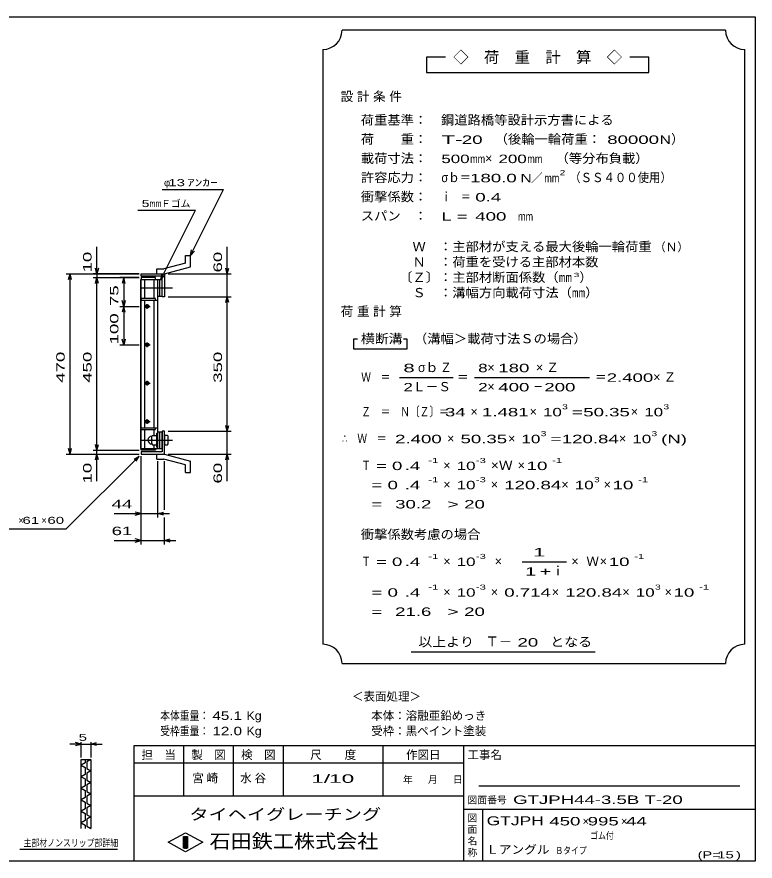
# Model space of a CAD drawing. Units: millimetres, scale not verified. Extents: x -1820 to 1731, y -1282 to 1054.
# Drawn here: x -194 to 1731, y -1146 to 1054 of the extents above; entities that cross this region are included whole.
import ezdxf
from ezdxf.enums import TextEntityAlignment as Align

# ---------------------------------------------------------------- set-up
doc = ezdxf.new("R2010")
doc.units = ezdxf.units.MM
doc.header["$LTSCALE"] = 10
doc.linetypes.add('CHAIN', pattern=[18.5, 12, -1.5, 3.5, -1.5])
for name, color, linetype, lineweight in [('0_2', 150, 'Continuous', 25), ('16', 3, 'Continuous', 25), ('19', 6, 'Continuous', 25), ('22', 4, 'Continuous', 25), ('24', 2, 'Continuous', 25), ('32', 4, 'Continuous', 25)]:
    doc.layers.add(name, color=color, linetype=linetype, lineweight=lineweight)
doc.styles.add('ベクトル', font='')
doc.styles.get('ベクトル').set_extended_font_data('ベクトル')

msp = doc.modelspace()

# ---------------------------------------------------------------- linework, layer by layer
at = {"layer": '0_2'}
for p, q in [((-1729, 1053.5), (1731, 1053.5)), ((1731, 1053.5), (1731, -1146.5)), ((1731, -846.5), (111, -846.5)), ((111, -846.5), (111, -1146.5)), ((241, -846.5), (241, -976.5)), ((371, -976.5), (371, -846.5)), ((501, -846.5), (501, -976.5)), ((761, -976.5), (761, -846.5)), ((971, -846.5), (971, -1146.5)), ((971, -891.5), (111, -891.5)), ((1691, -951.5), (1011, -951.5)), ((111, -976.5), (971, -976.5)), ((971, -1011.5), (1731, -1011.5)), ((1021, -1146.5), (1021, -1011.5)), ((201, -1097.5), (246, -1072.5)), ((246, -1072.5), (291, -1097.5)), ((246, -1122.5), (201, -1097.5)), ((241, -1082.5), (251, -1082.5)), ((241, -1112.5), (241, -1082.5)), ((241, -1082.5), (243, -1082.5)), ((243, -1082.5), (243, -1112.5)), ((245, -1112.5), (245, -1082.5)), ((245, -1082.5), (247, -1082.5)), ((291, -1097.5), (246, -1122.5)), ((247, -1082.5), (247, -1112.5)), ((249, -1112.5), (249, -1082.5)), ((249, -1082.5), (251, -1082.5)), ((251, -1082.5), (251, -1112.5)), ((251, -1082.5), (251, -1112.5)), ((251, -1112.5), (241, -1112.5)), ((243, -1112.5), (245, -1112.5)), ((247, -1112.5), (249, -1112.5)), ((1731, -1146.5), (-1729, -1146.5))]:
    msp.add_line(p, q, dxfattribs=at)
at = {"layer": '16'}
for p, q in [((168, 374), (130, 374)), ((130, 374), (130, 369.5)), ((168, 369.5), (168, 374)), ((129.3, -71.5), (129.3, 369.5)), ((129.3, 369.5), (130, 369.5)), ((130, 369.5), (168, 369.5)), ((130, -71.5), (130, 369.5)), ((130, 369.5), (174, 369.5)), ((139.5, 319.5), (139.5, 369.5)), ((164.5, 319.5), (164.5, 369.5)), ((174, -71.5), (174, 369.5)), ((174, 369.5), (179, 369.5)), ((179, 325.5), (179, 369.5)), ((179, 369.5), (185, 369.5)), ((185, 325.5), (185, 369.5)), ((130, 319.5), (130, 315)), ((168, 319.5), (130, 319.5)), ((130, 315), (174, 315)), ((139.5, -17), (139.5, 315)), ((164.5, -17), (164.5, 315)), ((168, 315), (168, 319.5)), ((174, 325.5), (179, 325.5)), ((179, 325.5), (185, 325.5)), ((138, 299), (154, 299)), ((144, 302), (148, 302)), ((144, 296), (148, 296)), ((146, 293), (146, 305)), ((138, 199), (154, 199)), ((144, 202), (148, 202)), ((146, 193), (146, 205)), ((144, 196), (148, 196)), ((138, 99), (154, 99)), ((144, 102), (148, 102)), ((144, 96), (148, 96)), ((146, 93), (146, 105)), ((144, 2), (148, 2)), ((146, -7), (146, 5)), ((130, -21.5), (130, -17)), ((130, -17), (174, -17)), ((130, -21.5), (168, -21.5)), ((138, -1), (154, -1)), ((139.5, -71.5), (139.5, -21.5)), ((144, -4), (148, -4)), ((164.5, -36.5), (164.5, -21.5)), ((168, -21.5), (168, -17)), ((160, -37.5), (158, -39.5)), ((158, -59.5), (158, -39.5)), ((160, -37.5), (169, -37.5)), ((171, -39.5), (169, -37.5)), ((171, -68), (171, -31)), ((171, -31), (174, -31)), ((174, -27.5), (179, -27.5)), ((174, -68), (174, -31)), ((179, -71.5), (179, -27.5)), ((179, -27.5), (185, -27.5)), ((185, -71.5), (185, -27.5)), ((160, -49.5), (158, -47.5)), ((160, -49.5), (158, -51.5)), ((158, -59.5), (160, -61.5)), ((160, -49.5), (169, -49.5)), ((160, -61.5), (169, -61.5)), ((164.5, -71.5), (164.5, -62.5)), ((169, -49.5), (171, -47.5)), ((171, -51.5), (169, -49.5)), ((169, -61.5), (171, -59.5)), ((129.3, -71.5), (130, -71.5)), ((130, -71.5), (168, -71.5)), ((130, -76), (130, -71.5)), ((130, -71.5), (174, -71.5)), ((168, -76), (130, -76)), ((168, -71.5), (168, -76)), ((171, -68), (174, -68)), ((174, -71.5), (179, -71.5)), ((179, -71.5), (185, -71.5))]:
    msp.add_line(p, q, dxfattribs=at)
at = {"layer": '16', "linetype": 'CHAIN'}
for p, q in [((131, 347.5), (212, 347.5)), ((131, -49.5), (212, -49.5))]:
    msp.add_line(p, q, dxfattribs=at)
at = {"layer": '16'}
for centre, radius, start, end in [((144, 299), 3, 90, 270), ((146, 299), 4, 46.6, 133.4), ((146, 299), 4, 226.6, 313.4), ((148, 299), 3, 270, 90), ((144, 199), 3, 90, 270), ((146, 199), 4, 46.6, 133.4), ((148, 199), 3, 270, 90), ((146, 199), 4, 226.6, 313.4), ((144, 99), 3, 90, 270), ((146, 99), 4, 46.6, 133.4), ((146, 99), 4, 226.6, 313.4), ((148, 99), 3, 270, 90), ((144, -1), 3, 90, 270), ((146, -1), 4, 46.6, 133.4), ((148, -1), 3, 270, 90), ((146, -1), 4, 226.6, 313.4), ((158, -49.5), 10, 90, 270)]:
    msp.add_arc(centre, radius, start, end, dxfattribs=at)
at = {"layer": '19'}
for p, q in [((245.6, 432.1), (258.6, 432.1)), ((245.6, 412.1), (245.6, 432.1)), ((258.6, 402.1), (258.6, 432.1)), ((171, 397), (189.3, 397)), ((171, 384), (171, 397)), ((245.6, 412.1), (189.3, 397)), ((191, 384), (258.6, 402.1)), ((130, 378), (130, 384)), ((130, 384), (191, 384)), ((185, 378), (130, 378)), ((171, 384), (191, 384)), ((185, 324), (185, 378)), ((191, 384), (191, 324)), ((191, 324), (185, 324)), ((191, -26), (185, -26)), ((185, -26), (185, -80)), ((191, -86), (191, -26)), ((199, -37.5), (191, -37.5)), ((191, -37.5), (191, -61.5)), ((201, -39.5), (199, -37.5)), ((201, -59.5), (201, -39.5)), ((191, -49.5), (199, -49.5)), ((191, -61.5), (199, -61.5)), ((201, -47.5), (199, -49.5)), ((199, -49.5), (201, -51.5)), ((199, -61.5), (201, -59.5)), ((130, -80), (130, -86)), ((185, -80), (130, -80)), ((130, -86), (191, -86)), ((171, -86), (191, -86)), ((171, -99), (171, -86)), ((191, -86), (258.6, -104.1)), ((171, -99), (189.3, -99)), ((245.6, -114.1), (189.3, -99)), ((258.6, -134.1), (258.6, -104.1)), ((245.6, -134.1), (245.6, -114.1)), ((245.6, -134.1), (258.6, -134.1))]:
    msp.add_line(p, q, dxfattribs=at)
at = {"layer": '22'}
for p, q in [((185, 604), (345, 604)), ((259, 432), (345, 604)), ((122, 549.5), (272, 549.5)), ((182, 369.5), (272, 549.5)), ((15, 384), (15, 454)), ((259, 432), (262, 446.6)), ((259, 432), (269, 443)), ((355, 384), (355, 454)), ((15, 384), (11, 399)), ((19, 399), (15, 384)), ((355, 384), (351, 399)), ((355, 384), (359, 399)), ((-65, 384), (125, 384)), ((-59, 369), (-55, 384)), ((-51, 369), (-55, 384)), ((-55, -86), (-55, 384)), ((125, 384), (5, 384)), ((5, 374), (125, 374)), ((11, 359), (15, 374)), ((15, 384), (15, 374)), ((19, 359), (15, 374)), ((15, -76), (15, 374)), ((125, 374), (75, 374)), ((85, 374), (81, 359)), ((89, 359), (85, 374)), ((85, 374), (85, 299)), ((182, 369.5), (185, 384.1)), ((182, 369.5), (192, 380.5)), ((201, 384), (365, 384)), ((355, 324), (355, 384)), ((85, 299), (81, 314)), ((89, 314), (85, 299)), ((201, 324), (365, 324)), ((351, 309), (355, 324)), ((359, 309), (355, 324)), ((355, -26), (355, 324)), ((75, 299), (125, 299)), ((85, 299), (81, 284)), ((89, 284), (85, 299)), ((85, 299), (85, 199)), ((75, 199), (125, 199)), ((85, 199), (81, 214)), ((89, 214), (85, 199)), ((355, -26), (351, -11)), ((355, -26), (359, -11)), ((201, -26), (365, -26)), ((355, -86), (355, -26)), ((15, -76), (11, -61)), ((15, -76), (19, -61)), ((-65, -86), (125, -86)), ((-55, -86), (-59, -71)), ((-55, -86), (-51, -71)), ((5, -76), (125, -76)), ((5, -86), (125, -86)), ((11, -101), (15, -86)), ((15, -86), (15, -76)), ((19, -101), (15, -86)), ((15, -156), (15, -86)), ((201, -86), (365, -86)), ((351, -101), (355, -86)), ((359, -101), (355, -86)), ((355, -156), (355, -86)), ((-65, -281), (125, -91)), ((112, -99), (125, -91)), ((117, -104), (125, -91)), ((130, -251), (130, -91)), ((130, -321), (130, -91)), ((174, -251), (174, -104)), ((191, -231), (191, -104)), ((60, -241), (130, -241)), ((130, -241), (115, -237)), ((115, -245), (130, -241)), ((130, -241), (174, -241)), ((174, -241), (189, -237)), ((189, -245), (174, -241)), ((174, -241), (204, -241)), ((191, -321), (191, -251)), ((-265, -281), (-65, -281)), ((130, -311), (115, -307)), ((191, -311), (206, -307)), ((60, -311), (130, -311)), ((115, -315), (130, -311)), ((130, -311), (191, -311)), ((206, -315), (191, -311)), ((191, -311), (221, -311))]:
    msp.add_line(p, q, dxfattribs=at)
at = {"layer": '24', "color": 4}
for p, q in [((1654, 1018.5), (654, 1018.5)), ((604, 968.5), (604, -581.5)), ((1704, -581.5), (1704, 968.5)), ((924, 948.5), (874, 948.5)), ((874, 948.5), (874, 908.5)), ((1454, 948.5), (1404, 948.5)), ((1454, 908.5), (1454, 948.5)), ((874, 908.5), (1454, 908.5)), ((694, 213.5), (684, 213.5)), ((684, 213.5), (684, 188.5)), ((824, 213.5), (814, 213.5)), ((824, 188.5), (824, 213.5)), ((684, 188.5), (824, 188.5)), ((804, 113.5), (944, 113.5)), ((999, 113.5), (1299, 113.5)), ((1124, -366.5), (1239, -366.5)), ((834, -601.5), (1314, -601.5)), ((654, -631.5), (1654, -631.5))]:
    msp.add_line(p, q, dxfattribs=at)
for centre, start, end in [((604, 1018.5), 270, 0), ((1704, 1018.5), 180, 270), ((604, -631.5), 0, 90), ((1704, -631.5), 90, 180)]:
    msp.add_arc(centre, 50, start, end, dxfattribs=at)
at = {"layer": '32'}
for p, q in [((-26, -841.5), (-56, -841.5)), ((-26, -841.5), (-41, -837.5)), ((-41, -845.5), (-26, -841.5)), ((-26, -876.5), (-26, -836.5)), ((-26, -841.5), (-1, -841.5)), ((-1, -836.5), (-1, -876.5)), ((-1, -841.5), (14, -837.5)), ((14, -845.5), (-1, -841.5)), ((-1, -841.5), (29, -841.5)), ((-26, -881.5), (-1, -881.5)), ((-26, -1061.5), (-26, -881.5)), ((-16, -890.5), (-26, -896.5)), ((-26, -896.5), (-16, -902.5)), ((-16, -881.5), (-16, -890.5)), ((-1, -881.5), (-11, -887.5)), ((-11, -887.5), (-11, -905.5)), ((-1, -881.5), (-1, -1061.5)), ((-16, -920.5), (-26, -926.5)), ((-16, -902.5), (-16, -920.5)), ((-11, -905.5), (-1, -911.5)), ((-1, -911.5), (-11, -917.5)), ((-11, -917.5), (-11, -935.5)), ((-26, -926.5), (-16, -932.5)), ((-16, -932.5), (-16, -950.5)), ((-11, -935.5), (-1, -941.5)), ((-1, -941.5), (-11, -947.5)), ((-16, -950.5), (-26, -956.5)), ((-26, -956.5), (-16, -962.5)), ((-16, -962.5), (-16, -980.5)), ((-11, -947.5), (-11, -965.5)), ((-11, -965.5), (-1, -971.5)), ((-16, -980.5), (-26, -986.5)), ((-26, -986.5), (-16, -992.5)), ((-1, -971.5), (-11, -977.5)), ((-11, -977.5), (-11, -995.5)), ((-16, -1010.5), (-26, -1016.5)), ((-16, -992.5), (-16, -1010.5)), ((-11, -995.5), (-1, -1001.5)), ((-1, -1001.5), (-11, -1007.5)), ((-11, -1007.5), (-11, -1025.5)), ((-26, -1016.5), (-16, -1022.5)), ((-16, -1022.5), (-16, -1040.5)), ((-11, -1025.5), (-1, -1031.5)), ((-1, -1031.5), (-11, -1037.5)), ((-16, -1040.5), (-26, -1046.5)), ((-26, -1046.5), (-16, -1052.5)), ((-16, -1052.5), (-16, -1061.5)), ((-11, -1037.5), (-11, -1055.5)), ((-11, -1055.5), (-1, -1061.5)), ((69, -1116.5), (-186, -1116.5))]:
    msp.add_line(p, q, dxfattribs=at)

# ---------------------------------------------------------------- texts
at = {"layer": '0_2', "style": 'ベクトル'}
for s, height, p in [('担\u3000当', 21.99, (131, -869.5)), ('製\u3000図', 21.99, (261, -869.5)), ('検\u3000図', 21.99, (391, -869.5)), ('尺\u3000\u3000度', 21.99, (571, -869.5)), ('作図日', 21.99, (821, -869.5)), ('工事名', 21.99, (981, -869.5)), ('年', 18.3, (813, -934)), ('月', 18.3, (878, -934)), ('日', 18.3, (943, -934)), ('図面番号', 18.33, (981, -987)), ('図', 18.3, (981, -1034)), ('面', 18.3, (981, -1064)), ('名', 18.3, (981, -1094)), ('称', 18.3, (981, -1124))]:
    msp.add_text(s, height=height, dxfattribs=at).set_placement(p, align=Align.MIDDLE_LEFT)
at = {"layer": '0_2', "color": 222, "style": 'ベクトル'}
for s, height, width, p in [('タイヘイグレーチング', 29.33, 1.25, (256, -1024.5)), ('石田鉄工株式会社', 36.66, 1.1, (308.5, -1094.5))]:
    msp.add_text(s, height=height, dxfattribs=dict(at, width=width)).set_placement(p, align=Align.MIDDLE_LEFT)
at = {"layer": '22', "color": 2, "style": 'ベクトル'}
for s, height, p in [('φ', 18.3, (190, 621.5)), ('Ｆゴム', 18.33, (182, 567)), ('×', 18.3, (-190, -258.5)), ('×', 18.3, (-130, -258.5)), ('＜表面処理＞', 21.99, (680, -717.5)), ('本体：', 21.99, (730, -767.5)), ('溶融亜鉛めっき', 21.99, (820, -767.5)), ('受枠：', 21.99, (730, -807.5)), ('黒ペイント塗装', 21.99, (820, -807.5)), ('×', 22, (1281, -1042.5)), ('×', 22, (1381, -1042.5))]:
    msp.add_text(s, height=height, dxfattribs=at).set_placement(p, align=Align.MIDDLE_LEFT)
for s, height, width, p in [(' 13 ', 18.33, 1.6, (190, 621.5)), ('ｱﾝｶｰ', 18.33, 1.6, (250, 621.5)), ('5', 18.3, 1.45, (132, 567)), ('mm', 18.33, 0.75, (152, 567)), (' 44 ', 21.99, 1.65, (40, -216)), (' 61 ', 18.33, 1.6, (-190, -258.5)), (' 60 ', 18.33, 1.6, (-125, -258.5)), (' 61 ', 21.99, 1.65, (40, -286)), ('本体重量：', 21.99, 0.85, (180, -767.5)), (' 45.1', 21.99, 1.35, (305, -767.5)), ('Kg', 21.99, 1.1, (405, -767.5)), ('受枠重量：', 21.99, 0.85, (180, -807.5)), (' 12.0', 21.99, 1.35, (305, -807.5)), ('Kg', 21.99, 1.1, (405, -807.5)), ('1/', 21.99, 2, (574, -931.5)), (' 10 ', 21.99, 2, (604, -931.5)), ('GTJPH44-3.5B T-20                ', 21.99, 1.65, (1100, -986.5)), ('GTJPH', 23.46, 1.45, (1031, -1041.5)), (' 450 ', 21.99, 1.65, (1181, -1042.5)), (' 995 ', 21.99, 1.65, (1281, -1042.5)), (' 44 ', 21.99, 1.65, (1381, -1042.5)), ('ゴム付', 18.33, 0.8, (1301, -1080)), ('Ｌアングル', 21.99, 1.1, (1030, -1116.5)), ('Ｂタイプ', 18.33, 0.8, (1210, -1119)), ('(P=', 18.33, 1.55, (1581, -1130)), (' 15 ', 18.33, 1.6, (1621, -1130)), (')', 18.3, 1.6, (1681, -1130))]:
    msp.add_text(s, height=height, dxfattribs=dict(at, width=width)).set_placement(p, align=Align.MIDDLE_LEFT)
at = {"layer": '22', "color": 2, "style": 'ベクトル', "width": 1.65}
for s, p in [(' 10 ', (-10, 374)), (' 60 ', (330, 374)), (' 75 ', (60, 286.5)), (' 100 ', (60, 186.5)), (' 470 ', (-80, 86.5)), (' 450 ', (-10, 86.5)), (' 350 ', (330, 86.5)), (' 10 ', (-10, -176)), (' 60 ', (330, -176))]:
    msp.add_text(s, height=21.99, rotation=90, dxfattribs=at).set_placement(p, align=Align.MIDDLE_LEFT)
at = {"layer": '22', "color": 2, "char_height": 21.99, "attachment_point": 4, "style": 'ベクトル'}
for s, insert in [('\\T1.25;宮崎\u3000', (263.5, -931.5)), ('\\T1.25;水谷\u3000', (388.5, -931.5))]:
    msp.add_mtext(s, dxfattribs=dict(at, insert=insert))
at = {"layer": '24', "style": 'ベクトル'}
for s, height, p in [('◇\u3000荷\u3000重\u3000計\u3000算\u3000◇', 29.33, (944, 948.5)), ('）', 24.2, (1512, 735)), ('×', 24.2, (1027, 685)), ('／', 22, (1146.5, 633.5)), ('（Ｎ）', 21.99, (1468, 453.5)), ('）', 24.2, (1273, 375)), ('σｂ', 24.19, (852, 140)), ('×', 24.2, (1033, 140)), ('Ｌ－Ｓ', 24.19, (839, 90)), ('×', 24.2, (1033, 90)), ('×', 24.2, (989, 25)), ('×', 24.2, (1143, 25)), ('×', 24.2, (1407, 25)), ('×', 24.2, (928, -45)), ('×', 24.2, (1087, -45)), ('×', 24.2, (1376, -45)), ('×', 24.2, (918, -115)), ('×', 24.2, (1112, -115)), ('×', 24.2, (918, -165)), ('×', 24.2, (1042, -165)), ('×', 24.2, (1226, -165)), ('×', 24.2, (1336, -165)), ('×', 24.2, (918, -365)), ('×', 24.2, (1052, -365)), ('×', 24.2, (1252, -365)), ('Ｗ', 24.2, (1291, -365)), ('×', 24.2, (1326, -365)), ('ｉ', 24.2, (1200.5, -390)), ('×', 24.2, (918, -445)), ('×', 24.2, (1042, -445)), ('×', 24.2, (1201, -445)), ('×', 24.2, (1385, -445)), ('×', 24.2, (1495, -445)), ('Ｔ－', 25.66, (1028, -574))]:
    msp.add_text(s, height=height, dxfattribs=at).set_placement(p, align=Align.MIDDLE_LEFT)
for s, height, width, p in [('荷重基準：\u3000', 24.19, 1.05, (703, 785)), ('鋼道路橋等設計示方書による', 24.19, 1.05, (912, 785)), ('荷\u3000\u3000重：\u3000', 24.19, 1.05, (703, 735)), ('（後輪一輪荷重：', 24.19, 1.05, (1052, 735)), ('T-', 21.99, 2, (913, 733.5)), (' 20 ', 21.99, 1.65, (953, 733.5)), (' 80000', 21.99, 1.65, (1332, 733.5)), ('N', 22, 1.4, (1482, 733.5)), ('載荷寸法：\u3000', 24.19, 1.05, (703, 685)), ('500', 21.99, 1.5, (913, 683.5)), ('mm', 21.99, 0.8, (988, 683.5)), ('200', 21.99, 1.5, (1062, 683.5)), ('mm', 21.99, 0.8, (1137, 683.5)), ('\u3000（等分布負載）', 24.19, 1.05, (1176, 685)), ('許容応力：\u3000', 24.19, 1.05, (703, 635)), ('σｂ＝', 24.19, 0.9, (913, 635)), ('180.0', 21.99, 1.65, (988, 633.5)), ('N', 22, 1.4, (1119, 633.5)), ('mm', 21.99, 0.8, (1181.5, 633.5)), ('2', 13.2, 1.5, (1221.5, 647.5)), ('（ＳＳ４００使用）', 24.19, 0.9, (1246.5, 635)), ('衝撃係数：\u3000', 24.19, 1.05, (703, 585)), ('ｉ\u3000＝', 24.19, 0.75, (913, 585)), (' 0.4', 21.99, 1.65, (988, 583.5)), ('スパン\u3000：\u3000', 24.19, 1.05, (703, 535)), ('L =', 21.99, 1.65, (913, 533.5)), (' 400 ', 21.99, 1.65, (988, 533.5)), ('mm', 21.99, 0.8, (1113, 533.5)), ('\u3000Ｗ\u3000：主部材が支える最大後輪一輪荷重', 24.19, 1.05, (803, 455)), ('\u3000Ｎ\u3000：荷重を受ける主部材本数', 24.19, 1.05, (803, 415)), ('〔Ｚ〕：主部材断面係数（㎜', 24.19, 1.05, (803, 375)), ('3', 11, 1.8, (1258, 381)), ('\u3000Ｓ\u3000：溝幅方向載荷寸法（㎜）', 24.19, 1.05, (803, 335)), ('横断溝', 24.19, 1.1, (703, 215)), ('\u3000（溝幅＞載荷寸法Ｓの場合）', 24.19, 1.05, (807, 215)), ('8', 22, 1.8, (814, 138.5)), ('Ｚ', 24.2, 0.9, (910, 140)), ('8', 22, 1.5, (1009, 138.5)), (' 180 ', 21.99, 1.65, (1048, 138.5)), ('Ｗ\u3000＝', 24.19, 0.75, (704, 115)), ('＝', 24.2, 0.9, (954, 115)), ('＝', 24.2, 0.9, (1314, 115)), ('2.400', 21.99, 1.65, (1344, 113.5)), ('2', 22, 1.5, (814, 88.5)), ('2', 22, 1.5, (1009, 88.5)), (' 400 ', 21.99, 1.65, (1048, 88.5)), ('－', 24.2, 0.75, (1153, 90)), (' 200 ', 21.99, 1.65, (1168, 88.5)), ('3', 13.2, 1.5, (1228, 37.5)), ('3', 13.2, 1.5, (1492, 37.5)), ('Ｚ\u3000＝\u3000Ｎ〔Ｚ〕＝', 24.19, 0.75, (704, 25)), (' 34 ', 21.99, 1.65, (909, 23.5)), ('1.481', 21.99, 1.65, (1019, 23.5)), ('10', 21.99, 1.5, (1178, 23.5)), ('=', 22, 1.7, (1253, 23.5)), ('50.35', 21.99, 1.65, (1283, 23.5)), ('10', 21.99, 1.5, (1442, 23.5)), ('∴\u3000Ｗ\u3000＝', 24.19, 0.75, (654, -45)), (' 2.400', 21.99, 1.65, (779, -46.5)), ('50.35', 21.99, 1.65, (963, -46.5)), ('10', 21.99, 1.5, (1122, -46.5)), ('3', 13.2, 1.5, (1172, -32.5)), ('=', 22, 1.7, (1197, -46.5)), ('120.84', 21.99, 1.65, (1227, -46.5)), ('10', 21.99, 1.5, (1411, -46.5)), ('3', 13.2, 1.5, (1461, -32.5)), ('(N)', 21.99, 1.65, (1486, -46.5)), ('Ｔ', 24.2, 0.75, (704, -115)), (' = 0', 21.99, 1.65, (729, -116.5)), (' .4 ', 21.99, 1.65, (804, -116.5)), ('-1', 13.2, 1.65, (879, -102.5)), ('10', 21.99, 1.5, (953, -116.5)), ('-3', 13.2, 1.65, (1003, -102.5)), ('×Ｗ', 24.19, 1.1, (1042, -115)), (' 10 ', 21.99, 1.65, (1122, -116.5)), ('-1', 13.2, 1.65, (1202, -102.5)), ('-1', 13.2, 1.65, (879, -152.5)), ('-3', 13.2, 1.65, (1003, -152.5)), ('3', 13.2, 1.5, (1311, -152.5)), ('-1', 13.2, 1.65, (1426, -152.5)), ('  = 0', 21.99, 1.65, (704, -166.5)), (' .4 ', 21.99, 1.65, (804, -166.5)), ('10', 21.99, 1.5, (953, -166.5)), ('120.84', 21.99, 1.65, (1077, -166.5)), ('10', 21.99, 1.5, (1261, -166.5)), (' 10 ', 21.99, 1.65, (1346, -166.5)), ('  =', 21.99, 1.65, (704, -216.5)), (' 30.2', 21.99, 1.65, (779, -216.5)), ('>', 22, 1.7, (929, -216.5)), (' 20 ', 21.99, 1.65, (959, -216.5)), ('衝撃係数考慮の場合', 24.19, 1.05, (703, -295)), ('-1', 13.2, 1.65, (879, -352.5)), ('-3', 13.2, 1.65, (1003, -352.5)), ('-1', 13.2, 1.65, (1416, -352.5)), ('Ｔ', 24.2, 0.75, (704, -365)), (' = 0', 21.99, 1.65, (729, -366.5)), (' .4 ', 21.99, 1.65, (804, -366.5)), ('10', 21.99, 1.5, (953, -366.5)), (' 10 ', 21.99, 1.65, (1336, -366.5)), ('  = 0', 21.99, 1.65, (704, -446.5)), (' .4 ', 21.99, 1.65, (804, -446.5)), ('-1', 13.2, 1.65, (879, -432.5)), ('10', 21.99, 1.5, (953, -446.5)), ('-3', 13.2, 1.65, (1003, -432.5)), ('0.714', 21.99, 1.65, (1077, -446.5)), ('120.84', 21.99, 1.65, (1236, -446.5)), ('10', 21.99, 1.5, (1420, -446.5)), ('3', 13.2, 1.5, (1470, -432.5)), (' 10 ', 21.99, 1.65, (1505, -446.5)), ('-1', 13.2, 1.65, (1585, -432.5)), ('  =', 21.99, 1.65, (704, -496.5)), (' 21.6', 21.99, 1.65, (779, -496.5)), ('>', 22, 1.7, (929, -496.5)), (' 20 ', 21.99, 1.65, (959, -496.5)), ('以上より\u3000', 24.19, 1.1, (853, -575)), (' 20 ', 21.99, 1.65, (1098, -576.5)), ('となる', 24.19, 1.1, (1197, -575))]:
    msp.add_text(s, height=height, dxfattribs=dict(at, width=width)).set_placement(p, align=Align.MIDDLE_LEFT)
at = {"layer": '24', "attachment_point": 4, "style": 'ベクトル'}
for s, insert, char_height in [('\\T1.28;設計条件', (650.5, 845), 24.19), ('\\T1.28;荷重計算', (650.5, 285), 24.19), ('\\T1.42;×Ｚ', (1159.5, 140), 24.19), ('\\T1.42;×Ｚ', (1465.5, 115), 24.19), ('\\T1.25;\\W2;\\~1\\~', (1131.5, -341.5), 21.99), ('\\T1.33;\\W1.75;1+', (1131.5, -391.5), 21.99)]:
    msp.add_mtext(s, dxfattribs=dict(at, insert=insert, char_height=char_height))
at = {"layer": '32', "color": 2, "style": 'ベクトル'}
for s, width, p in [(' 5 ', 1.6, (-43.5, -824)), ('主部材ノンスリップ部詳細', 0.8, (-176, -1099))]:
    msp.add_text(s, height=18.33, dxfattribs=dict(at, width=width)).set_placement(p, align=Align.MIDDLE_LEFT)

doc.saveas('drawing.dxf')
